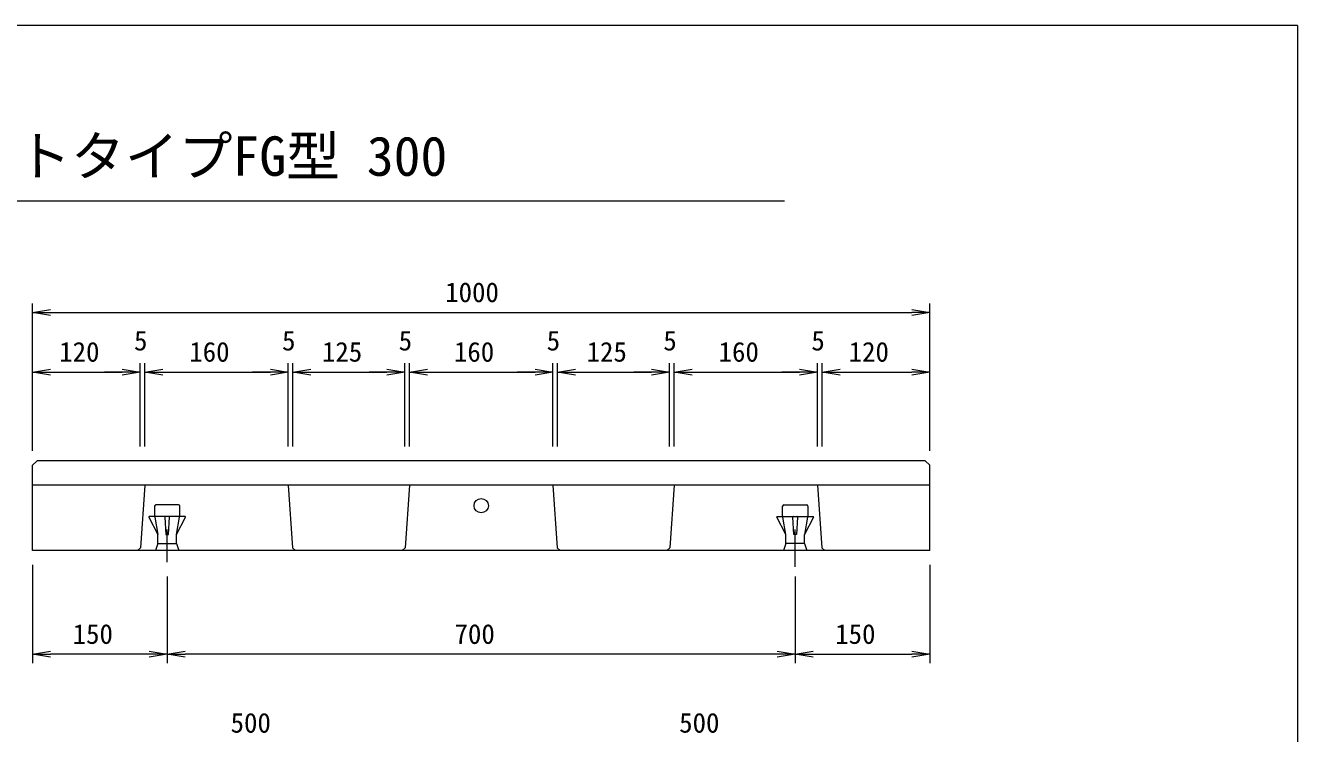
# Model space of a CAD drawing. Units: millimetres, scale not verified. Extents: x 1549 to 15223, y 1105 to 10775.
# Drawn here: x 8133 to 15223, y 6830 to 10775 of the extents above; entities that cross this region are included whole.
import ezdxf
from ezdxf.enums import TextEntityAlignment as Align

# ---------------------------------------------------------------- set-up
doc = ezdxf.new("R2010")
doc.units = ezdxf.units.MM
doc.header["$LTSCALE"] = 20
for name, color, linetype, lineweight in [('0_2', 7, 'Continuous', 18), ('D-STR-DIM（寸法）', 7, 'Continuous', 18), ('D-STR-STR1（構造物）', 7, 'Continuous', 18), ('D-STR（構造物外形線）', 1, 'Continuous', 18), ('D-TTL(外枠）', 2, 'Continuous', 18), ('D-TTL-LINE（枠内）', 2, 'Continuous', 18)]:
    doc.layers.add(name, color=color, linetype=linetype, lineweight=lineweight)
doc.layers.add('D-TTL-TXT（文字）', color=7, linetype='Continuous')
doc.styles.add('ＭＳ ゴシック', font='')
doc.styles.get('ＭＳ ゴシック').set_extended_font_data('MS Gothic')

msp = doc.modelspace()

# ---------------------------------------------------------------- linework, layer by layer
at = {"layer": '0_2'}
for p, q in [((8173.06, 9175.22), (8273.06, 9191.89)), ((8273.06, 9158.55), (8173.06, 9175.22)), ((8173.06, 9175.22), (8273.06, 9175.22)), ((13073.06, 9191.89), (13173.06, 9175.22)), ((13173.06, 9175.22), (13073.06, 9158.55)), ((13173.06, 9175.22), (13073.06, 9175.22)), ((8173.06, 8843.54), (8273.06, 8860.2)), ((8273.06, 8826.87), (8173.06, 8843.54)), ((8173.06, 8843.54), (8273.06, 8843.54)), ((8673.06, 8860.2), (8773.06, 8843.54)), ((8673.06, 8860.2), (8773.06, 8843.54)), ((8773.06, 8843.54), (8673.06, 8826.87)), ((8773.06, 8843.54), (8673.06, 8843.54)), ((8773.06, 8843.54), (8673.06, 8826.87)), ((8773.06, 8843.54), (8673.06, 8843.54)), ((8798.06, 8843.54), (8898.06, 8860.2)), ((8798.06, 8843.54), (8898.06, 8860.2)), ((8898.06, 8826.87), (8798.06, 8843.54)), ((8798.06, 8843.54), (8898.06, 8843.54)), ((8898.06, 8826.87), (8798.06, 8843.54)), ((8798.06, 8843.54), (8898.06, 8843.54)), ((9498.06, 8860.2), (9598.06, 8843.54)), ((9498.06, 8860.2), (9598.06, 8843.54)), ((9598.06, 8843.54), (9498.06, 8826.87)), ((9598.06, 8843.54), (9498.06, 8843.54)), ((9598.06, 8843.54), (9498.06, 8826.87)), ((9598.06, 8843.54), (9498.06, 8843.54)), ((9623.06, 8843.54), (9723.06, 8860.2)), ((9623.06, 8843.54), (9723.06, 8860.2)), ((9723.06, 8826.87), (9623.06, 8843.54)), ((9623.06, 8843.54), (9723.06, 8843.54)), ((9723.06, 8826.87), (9623.06, 8843.54)), ((9623.06, 8843.54), (9723.06, 8843.54)), ((10148.06, 8860.2), (10248.06, 8843.54)), ((10148.06, 8860.2), (10248.06, 8843.54)), ((10248.06, 8843.54), (10148.06, 8826.87)), ((10248.06, 8843.54), (10148.06, 8843.54)), ((10248.06, 8843.54), (10148.06, 8826.87)), ((10248.06, 8843.54), (10148.06, 8843.54)), ((10273.06, 8843.54), (10373.06, 8860.2)), ((10273.06, 8843.54), (10373.06, 8860.2)), ((10373.06, 8826.87), (10273.06, 8843.54)), ((10273.06, 8843.54), (10373.06, 8843.54)), ((10373.06, 8826.87), (10273.06, 8843.54)), ((10273.06, 8843.54), (10373.06, 8843.54)), ((10973.06, 8860.2), (11073.06, 8843.54)), ((10973.06, 8860.2), (11073.06, 8843.54)), ((11073.06, 8843.54), (10973.06, 8826.87)), ((11073.06, 8843.54), (10973.06, 8843.54)), ((11073.06, 8843.54), (10973.06, 8826.87)), ((11073.06, 8843.54), (10973.06, 8843.54)), ((11098.06, 8843.54), (11198.06, 8860.2)), ((11098.06, 8843.54), (11198.06, 8860.2)), ((11198.06, 8826.87), (11098.06, 8843.54)), ((11098.06, 8843.54), (11198.06, 8843.54)), ((11198.06, 8826.87), (11098.06, 8843.54)), ((11098.06, 8843.54), (11198.06, 8843.54)), ((11623.06, 8860.2), (11723.06, 8843.54)), ((11623.06, 8860.2), (11723.06, 8843.54)), ((11723.06, 8843.54), (11623.06, 8826.87)), ((11723.06, 8843.54), (11623.06, 8843.54)), ((11723.06, 8843.54), (11623.06, 8826.87)), ((11723.06, 8843.54), (11623.06, 8843.54)), ((11748.06, 8843.54), (11848.06, 8860.2)), ((11748.06, 8843.54), (11848.06, 8860.2)), ((11848.06, 8826.87), (11748.06, 8843.54)), ((11748.06, 8843.54), (11848.06, 8843.54)), ((11848.06, 8826.87), (11748.06, 8843.54)), ((11748.06, 8843.54), (11848.06, 8843.54)), ((12448.06, 8860.2), (12548.06, 8843.54)), ((12448.06, 8860.2), (12548.06, 8843.54)), ((12548.06, 8843.54), (12448.06, 8826.87)), ((12548.06, 8843.54), (12448.06, 8843.54)), ((12548.06, 8843.54), (12448.06, 8826.87)), ((12548.06, 8843.54), (12448.06, 8843.54)), ((12573.06, 8843.54), (12673.06, 8860.2)), ((12573.06, 8843.54), (12673.06, 8860.2)), ((12673.06, 8826.87), (12573.06, 8843.54)), ((12573.06, 8843.54), (12673.06, 8843.54)), ((12673.06, 8826.87), (12573.06, 8843.54)), ((12573.06, 8843.54), (12673.06, 8843.54)), ((13073.06, 8860.2), (13173.06, 8843.54)), ((13173.06, 8843.54), (13073.06, 8826.87)), ((13173.06, 8843.54), (13073.06, 8843.54)), ((8173.06, 7271.19), (8273.06, 7287.86)), ((8273.06, 7254.53), (8173.06, 7271.19)), ((8173.06, 7271.19), (8273.06, 7271.19)), ((8823.06, 7287.86), (8923.06, 7271.19)), ((8923.06, 7271.19), (8823.06, 7254.53)), ((8923.06, 7271.19), (8823.06, 7271.19)), ((8923.06, 7271.19), (9023.06, 7287.86)), ((9023.06, 7254.53), (8923.06, 7271.19)), ((8923.06, 7271.19), (9023.06, 7271.19)), ((12323.06, 7287.86), (12423.06, 7271.19)), ((12423.06, 7271.19), (12323.06, 7254.53)), ((12423.06, 7271.19), (12323.06, 7271.19)), ((12423.06, 7271.19), (12523.06, 7287.86)), ((12523.06, 7254.53), (12423.06, 7271.19)), ((12423.06, 7271.19), (12523.06, 7271.19)), ((13073.06, 7287.86), (13173.06, 7271.19)), ((13173.06, 7271.19), (13073.06, 7254.53)), ((13173.06, 7271.19), (13073.06, 7271.19))]:
    msp.add_line(p, q, dxfattribs=at)
at = {"layer": 'D-STR-DIM（寸法）'}
for p, q in [((8173.06, 8404.09), (8173.06, 9225.22)), ((13173.06, 8404.09), (13173.06, 9225.22)), ((8273.06, 9175.22), (13073.06, 9175.22)), ((8173.06, 8445.36), (8173.06, 8893.54)), ((8773.06, 8445.36), (8773.06, 8893.54)), ((8773.06, 8429.09), (8773.06, 8893.54)), ((8798.06, 8429.09), (8798.06, 8893.54)), ((8798.06, 8445.36), (8798.06, 8893.54)), ((9598.06, 8429.09), (9598.06, 8893.54)), ((9598.06, 8429.09), (9598.06, 8893.54)), ((9623.06, 8445.36), (9623.06, 8893.54)), ((9623.06, 8429.09), (9623.06, 8893.54)), ((10248.06, 8429.09), (10248.06, 8893.54)), ((10248.06, 8445.36), (10248.06, 8893.54)), ((10273.06, 8429.09), (10273.06, 8893.54)), ((10273.06, 8445.36), (10273.06, 8893.54)), ((11073.06, 8429.09), (11073.06, 8893.54)), ((11073.06, 8445.36), (11073.06, 8893.54)), ((11098.06, 8429.09), (11098.06, 8893.54)), ((11098.06, 8445.36), (11098.06, 8893.54)), ((11723.06, 8429.09), (11723.06, 8893.54)), ((11723.06, 8445.36), (11723.06, 8893.54)), ((11748.06, 8429.09), (11748.06, 8893.54)), ((11748.06, 8445.36), (11748.06, 8893.54)), ((12548.06, 8429.09), (12548.06, 8893.54)), ((12548.06, 8445.36), (12548.06, 8893.54)), ((12573.06, 8445.36), (12573.06, 8893.54)), ((12573.06, 8429.09), (12573.06, 8893.54)), ((13173.06, 8445.36), (13173.06, 8893.54)), ((8273.06, 8843.54), (8673.06, 8843.54)), ((8673.06, 8843.54), (8573.06, 8843.54)), ((8898.06, 8843.54), (9498.06, 8843.54)), ((8898.06, 8843.54), (8998.06, 8843.54)), ((9498.06, 8843.54), (9398.06, 8843.54)), ((9723.06, 8843.54), (9823.06, 8843.54)), ((9723.06, 8843.54), (10148.06, 8843.54)), ((10148.06, 8843.54), (10048.06, 8843.54)), ((10373.06, 8843.54), (10973.06, 8843.54)), ((10373.06, 8843.54), (10473.06, 8843.54)), ((10973.06, 8843.54), (10873.06, 8843.54)), ((11198.06, 8843.54), (11623.06, 8843.54)), ((11198.06, 8843.54), (11298.06, 8843.54)), ((11623.06, 8843.54), (11523.06, 8843.54)), ((11848.06, 8843.54), (12448.06, 8843.54)), ((11848.06, 8843.54), (11948.06, 8843.54)), ((12448.06, 8843.54), (12348.06, 8843.54)), ((12673.06, 8843.54), (12773.06, 8843.54)), ((12673.06, 8843.54), (13073.06, 8843.54)), ((8173.06, 7769.09), (8173.06, 7221.19)), ((13173.06, 7769.09), (13173.06, 7221.19)), ((8923.06, 7705.22), (8923.06, 7221.19)), ((8923.06, 7705.22), (8923.06, 7221.19)), ((12423.06, 7705.22), (12423.06, 7221.19)), ((12423.06, 7705.22), (12423.06, 7221.19)), ((8823.06, 7271.19), (8273.06, 7271.19)), ((12323.06, 7271.19), (9023.06, 7271.19)), ((12523.06, 7271.19), (13073.06, 7271.19))]:
    msp.add_line(p, q, dxfattribs=at)
at = {"layer": 'D-STR-STR1（構造物）'}
for p, q in [((8853.06, 8096.59), (8853.06, 8039.09)), ((8985.56, 8104.09), (8860.56, 8104.09)), ((8993.06, 8039.09), (8993.06, 8096.59)), ((12353.06, 8039.09), (12353.06, 8096.59)), ((12360.56, 8104.09), (12485.56, 8104.09)), ((12493.06, 8096.59), (12493.06, 8039.09)), ((8820.15, 8035.11), (8870.56, 7939.09)), ((9023.56, 8039.09), (8822.56, 8039.09)), ((8853.84, 8034.66), (8870.56, 7939.09)), ((8988.56, 8039.09), (8857.56, 8039.09)), ((8910.71, 8036.1), (8915.56, 7939.09)), ((8932.56, 8039.09), (8913.56, 8039.09)), ((8930.56, 7939.09), (8935.41, 8036.1)), ((8975.56, 7939.09), (9025.97, 8035.11)), ((8975.56, 7939.09), (8992.29, 8034.66)), ((12370.56, 7939.09), (12320.15, 8035.11)), ((12322.56, 8039.09), (12523.56, 8039.09)), ((12370.56, 7939.09), (12353.84, 8034.66)), ((12357.56, 8039.09), (12488.56, 8039.09)), ((12415.56, 7939.09), (12410.71, 8036.1)), ((12413.56, 8039.09), (12432.56, 8039.09)), ((12435.41, 8036.1), (12430.56, 7939.09)), ((12525.97, 8035.11), (12475.56, 7939.09)), ((12492.29, 8034.66), (12475.56, 7939.09)), ((8923.06, 7785.22), (8923.06, 7966.01)), ((12423.06, 7785.22), (12423.06, 7966.01)), ((12423.06, 7785.22), (12423.06, 7966.01)), ((12423.06, 7785.22), (12423.06, 7966.01)), ((8870.56, 7889.09), (8858.06, 7849.09)), ((8870.56, 7889.09), (8870.56, 7939.09)), ((8870.56, 7889.09), (8975.56, 7889.09)), ((8915.56, 7939.09), (8930.56, 7939.09)), ((8975.56, 7889.09), (8975.56, 7939.09)), ((8975.56, 7889.09), (8988.06, 7849.09)), ((12370.56, 7889.09), (12358.06, 7849.09)), ((12370.56, 7889.09), (12370.56, 7939.09)), ((12475.56, 7889.09), (12370.56, 7889.09)), ((12430.56, 7939.09), (12415.56, 7939.09)), ((12423.06, 7758.7), (12423.06, 7939.48)), ((12475.56, 7889.09), (12475.56, 7939.09)), ((12475.56, 7889.09), (12488.06, 7849.09))]:
    msp.add_line(p, q, dxfattribs=at)
for centre, radius, start, end in [((8860.56, 8096.59), 7.5, 90, 180), ((8985.56, 8096.59), 7.5, 0, 90), ((12360.56, 8096.59), 7.5, 90, 180), ((12485.56, 8096.59), 7.5, 0, 90), ((8824.65, 8035.11), 4.5, 117.69948, 180.00002), ((8858.34, 8034.66), 4.5, 99.92624, 180), ((8913.71, 8036.1), 3, 92.8624, 180), ((8932.41, 8036.1), 3, 0, 87.1376), ((8987.79, 8034.66), 4.5, 0, 80.07376), ((9021.47, 8035.11), 4.5, 0, 62.30054), ((12324.65, 8035.11), 4.5, 117.69946, 180), ((12358.34, 8034.66), 4.5, 99.92624, 180), ((12413.71, 8036.1), 3, 92.8624, 180), ((12432.41, 8036.1), 3, 0, 87.1376), ((12487.79, 8034.66), 4.5, 0, 80.07376), ((12521.47, 8035.11), 4.5, 359.99998, 62.30052)]:
    msp.add_arc(centre, radius, start, end, dxfattribs=at)
at = {"layer": 'D-STR（構造物外形線）'}
for p, q in [((8173.06, 8324.09), (8198.06, 8349.09)), ((8173.06, 7849.09), (8173.06, 8324.09)), ((8173.06, 7849.09), (8173.06, 8324.09)), ((13148.06, 8349.09), (8198.06, 8349.09)), ((13173.06, 8324.09), (13148.06, 8349.09)), ((13173.06, 7849.09), (13173.06, 8324.09)), ((13173.06, 8214.09), (8173.06, 8214.09)), ((8798.06, 8214.09), (8774.09, 7864.06)), ((9598.06, 8214.09), (9622.04, 7864.06)), ((10273.06, 8214.09), (10249.09, 7864.06)), ((11073.06, 8214.09), (11097.04, 7864.06)), ((11748.06, 8214.09), (11724.09, 7864.06)), ((12548.06, 8214.09), (12572.04, 7864.06)), ((13173.06, 7849.09), (8173.06, 7849.09)), ((8758.06, 7849.09), (8774.09, 7864.06)), ((9638.06, 7849.09), (9622.04, 7864.06)), ((10233.06, 7849.09), (10249.09, 7864.06)), ((11113.06, 7849.09), (11097.04, 7864.06)), ((11708.06, 7849.09), (11724.09, 7864.06)), ((12588.06, 7849.09), (12572.04, 7864.06))]:
    msp.add_line(p, q, dxfattribs=at)
msp.add_circle((10673.06, 8099.09), 40, dxfattribs=at)
at = {"layer": 'D-STR（構造物外形線）', "color": 7}
msp.add_circle((10673.06, 8099.09), 40, dxfattribs=at)
at = {"layer": 'D-TTL(外枠）'}
for q in [(1549.48, 10774.88), (15223.01, 1105.12)]:
    msp.add_line((15223.01, 10774.88), q, dxfattribs=at)
at = {"layer": 'D-TTL-LINE（枠内）'}
msp.add_line((4419.61, 9798.49), (12363.52, 9798.49), dxfattribs=at)

# ---------------------------------------------------------------- texts
at = {"layer": 'D-STR-DIM（寸法）', "style": 'ＭＳ ゴシック'}
for s, p in [('1000', (10472.43, 9200.22)), ('120', (8321.16, 8868.54)), ('5', (8738.35, 8931.04)), ('160', (9046.16, 8868.54)), ('5', (9563.35, 8931.04)), ('125', (9785.56, 8868.54)), ('5', (10213.35, 8931.04)), ('160', (10521.16, 8868.54)), ('5', (11038.35, 8931.04)), ('125', (11260.56, 8868.54)), ('5', (11688.35, 8931.04)), ('160', (11996.16, 8868.54)), ('5', (12513.35, 8931.04)), ('120', (12721.16, 8868.54)), ('150', (8396.16, 7296.19)), ('700', (10524.58, 7296.19)), ('150', (12646.16, 7296.19)), ('500', (9276.49, 6801.48)), ('500', (11776.49, 6801.48))]:
    msp.add_text(s, height=110, dxfattribs=at).set_placement(p, align=Align.BOTTOM_LEFT)
at = {"layer": 'D-TTL-TXT（文字）', "style": 'ＭＳ ゴシック'}
msp.add_text('かんたん側溝\u3000蓋\u3000フラットタイプFG型 300', height=219.9, dxfattribs=at).set_placement((4487.77, 9871.06), align=Align.BOTTOM_LEFT)

doc.saveas('drawing.dxf')
